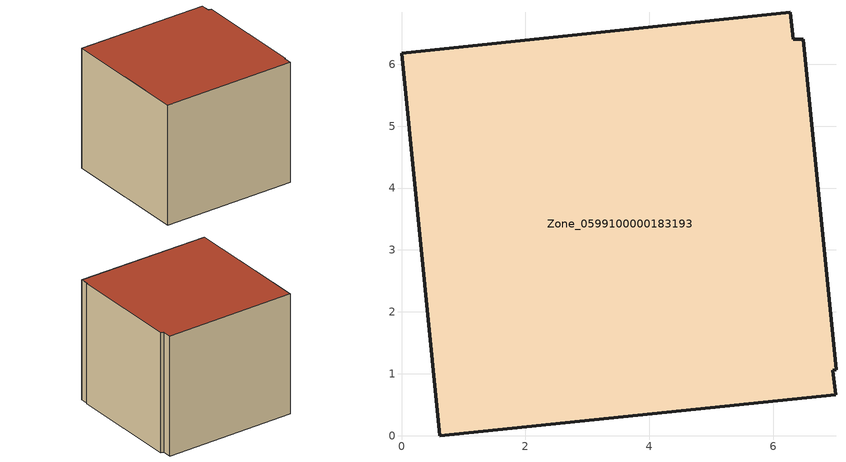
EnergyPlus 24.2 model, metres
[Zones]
Zone_0599100000183193
 floor ground (C_G): 7.02,1.07 6.96,1.06 7.01,0.67 0.62,0 0,6.18 6.28,6.84 6.33,6.4 6.49,6.4 z0
 wall outside (C_F): 6.33,6.4 6.28,6.84 0,6.18 0.62,0 7.01,0.67 6.96,1.06 7.02,1.07 6.49,6.4 6.33,6.4 z0:5.8
 roof outside (C_R): 6.96,1.06 7.02,1.07 6.49,6.4 6.33,6.4 6.28,6.84 0,6.18 0.62,0 7.01,0.67 z5.8
[BUILDING]
Pand.0599100000183193: North Axis=0; Terrain=City; Loads Convergence Tolerance Value=0.04; Temperature Convergence Tolerance Value=0.4; Solar Distribution=FullExterior; Maximum Number of Warmup Days=25; Minimum Number of Warmup Days=1
[Site:Location]
Rotterdam.The.Hague.AP_ZH_NLD Design_Conditions: Latitude=51.96; Longitude=4.45; Time Zone=1; Elevation=-4.5
[SITE:GROUNDTEMPERATURE:BUILDINGSURFACE]
18, 18, 18, 18, 18, 18, 18, 18, 18, 18, 18, 18
[MATERIAL] Thermal Absorptance=0.9; Solar Absorptance=0.7; Visible Absorptance=0.7
Name | Roughness | Thickness | Conductivity | Density | Specific Heat
G.TC.1946-1964 | MediumSmooth | 0.15 | 1 | 540 | 1210
F.TC.1946-1964 | Rough | 0.3 | 0.857143 | 1920 | 840
R.TC.1946-1964 | MediumRough | 0.2 | 0.235294 | 1500 | 1000
[CONSTRUCTION]
C_G: G.TC.1946-1964
C_F: F.TC.1946-1964
C_R: R.TC.1946-1964
[ZONE]
Zone_0599100000183193: Type=1; Multiplier=1; Ceiling Height=Autocalculate; Volume=Autocalculate; Floor Area=autocalculate; Part of Total Floor Area=Yes
[ZONEINFILTRATION:DESIGNFLOWRATE]
Infil_Zone_0599100000183193: Zone or ZoneList or Space or SpaceList=Zone_0599100000183193; Schedule=AlwaysOn; Design Flow Rate Calculation Method=Flow/Area; Flow Rate per Floor Area=0.003; Constant Term Coefficient=1; Temperature Term Coefficient=0; Velocity Term Coefficient=0; Velocity Squared Term Coefficient=0
[HVACTEMPLATE:ZONE:IDEALLOADSAIRSYSTEM]
Zone_0599100000183193: Maximum Heating Supply Air Temperature=50; Minimum Cooling Supply Air Temperature=13; Maximum Heating Supply Air Humidity Ratio=0.0156; Minimum Cooling Supply Air Humidity Ratio=0.0077; Heating Limit=NoLimit; Cooling Limit=NoLimit; Dehumidification Control Type=ConstantSensibleHeatRatio; Cooling Sensible Heat Ratio=0.7; Dehumidification Setpoint=60; Humidification Control Type=None; Humidification Setpoint=30; Outdoor Air Method=None; Outdoor Air Flow Rate per Person=0.00944; Outdoor Air Flow Rate per Zone Floor Area=0; Outdoor Air Flow Rate per Zone=0; Demand Controlled Ventilation Type=None; Outdoor Air Economizer Type=NoEconomizer; Heat Recovery Type=None; Sensible Heat Recovery Effectiveness=0.7; Latent Heat Recovery Effectiveness=0.65
[ZONECONTROL:THERMOSTAT]
ThermostatControl_Zone_0599100000183193: Zone or ZoneList=Zone_0599100000183193; Control Type Schedule=DualSetpointControlType; Control 1=Thermostat_Zone_0599100000183193; Temperature Difference Between Cutout And Setpoint=0
[THERMOSTATSETPOINT:DUALSETPOINT]
Thermostat_Zone_0599100000183193: Heating Setpoint Temperature Schedule=HeatingSetpoint_Zone_0599100000183193; Cooling Setpoint Temperature Schedule=CoolingSetpoint_Zone_0599100000183193
[SCHEDULE:COMPACT]
HeatingSetpoint_Zone_0599100000183193: Through: 12/31, For: AllDays, Until: 24:00, 21
CoolingSetpoint_Zone_0599100000183193: Through: 12/31, For: AllDays, Until: 24:00, 24
DualSetpointControlType: Through: 12/31, For: AllDays, Until: 24:00, 4
AlwaysOn: Through: 12/31, For: AllDays, Until: 24:00, 1
